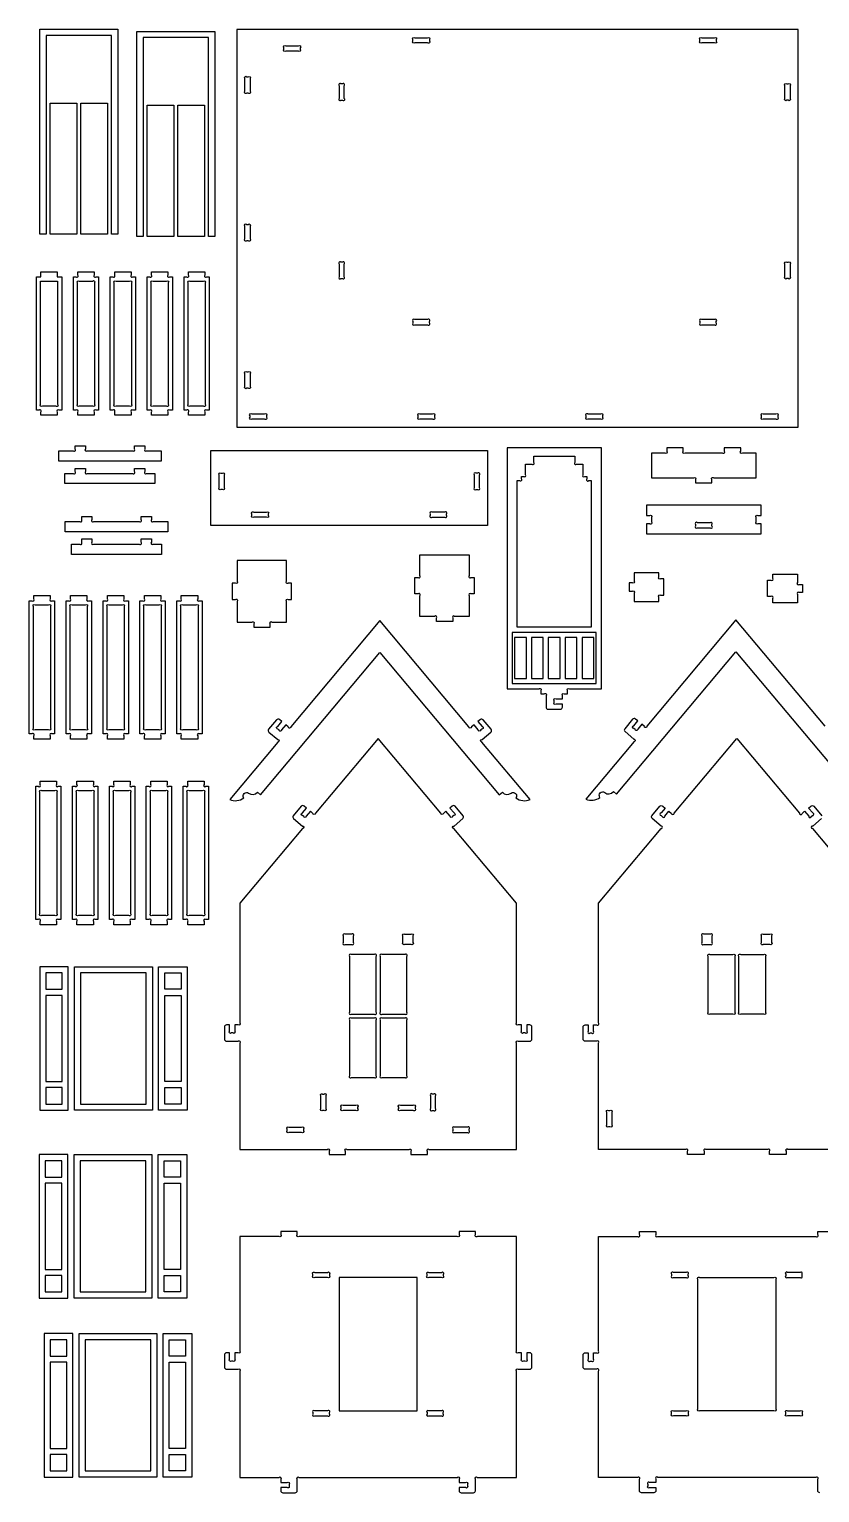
# Model space of a CAD drawing. Extents: x 1730 to 3959, y 1275 to 2996.
# Drawn here: x 1730 to 2655, y 1275 to 2986 of the extents above; entities that cross this region are included whole.
import ezdxf

# ---------------------------------------------------------------- set-up
doc = ezdxf.new("R2010")
doc.units = 0
doc.header["$MEASUREMENT"] = 0
doc.layers.add('LAYER1', color=18, linetype='CONTINUOUS')

msp = doc.modelspace()

# ---------------------------------------------------------------- linework, layer by layer
at = {"layer": 'LAYER1'}
for points in [[(1826.7, 2746.5), (1826.7, 2979), (1750, 2979), (1750, 2746.5), (1742.8, 2746.5), (1742.8, 2986.2), (1833.9, 2986.2), (1833.9, 2746.5)], [(1940.2, 2744), (1940.2, 2976.5), (1863.5, 2976.5), (1863.5, 2744), (1856.3, 2744), (1856.3, 2983.7), (1947.4, 2983.7), (1947.4, 2744)], [(2629.8, 2985.8), (1973, 2985.8), (1973, 2520.8), (2629.8, 2520.8)], [(1785.9, 2899.9), (1785.9, 2746.5), (1754.8, 2746.5), (1754.8, 2899.9)], [(1821.9, 2899.9), (1821.9, 2746.5), (1790.7, 2746.5), (1790.7, 2899.9)], [(1899.5, 2897.4), (1899.5, 2744), (1868.3, 2744), (1868.3, 2897.4)], [(1935.4, 2897.4), (1935.4, 2744), (1904.2, 2744), (1904.2, 2897.4)], [(2266.5, 2406.1), (1942.9, 2406.1), (1942.9, 2493.6), (2266.5, 2493.6)], [(2393.5, 2281), (2295.3, 2281), (2295.3, 2221.1), (2393.5, 2221.1)], [(2311.8, 2275), (2298.1, 2275), (2298.1, 2227.1), (2311.8, 2227.1)], [(2317.8, 2275), (2317.8, 2227.1), (2331.5, 2227.1), (2331.5, 2275)], [(2351.3, 2227.1), (2351.3, 2275), (2337.5, 2275), (2337.5, 2227.1)], [(2357.2, 2275), (2357.2, 2227.1), (2371, 2227.1), (2371, 2275)], [(2377, 2275), (2377, 2227.1), (2390.7, 2227.1), (2390.7, 2275)], [(1776.1, 1890.1), (1742.6, 1890.1), (1742.6, 1722.3), (1776.1, 1722.3)], [(1768.9, 1863.7), (1768.9, 1882.9), (1749.8, 1882.9), (1749.8, 1863.7)], [(1874.4, 1722.3), (1783.3, 1722.3), (1783.3, 1890.1), (1874.4, 1890.1)], [(1867.2, 1882.9), (1790.5, 1882.9), (1790.5, 1729.5), (1867.2, 1729.5)], [(1881.6, 1890.1), (1915.2, 1890.1), (1915.2, 1722.3), (1881.6, 1722.3)], [(1888.8, 1863.7), (1888.8, 1882.9), (1908, 1882.9), (1908, 1863.7)], [(1749.8, 1755.9), (1768.9, 1755.9), (1768.9, 1856.5), (1749.8, 1856.5)], [(1908, 1755.9), (1888.8, 1755.9), (1888.8, 1856.5), (1908, 1856.5)], [(1749.8, 1748.7), (1749.8, 1729.5), (1768.9, 1729.5), (1768.9, 1748.7)], [(1908, 1748.7), (1908, 1729.5), (1888.8, 1729.5), (1888.8, 1748.7)], [(1775.6, 1670.4), (1742, 1670.4), (1742, 1502.6), (1775.6, 1502.6)], [(1768.4, 1644), (1768.4, 1663.2), (1749.2, 1663.2), (1749.2, 1644)], [(1873.9, 1502.6), (1782.8, 1502.6), (1782.8, 1670.4), (1873.9, 1670.4)], [(1866.7, 1663.2), (1790, 1663.2), (1790, 1509.8), (1866.7, 1509.8)], [(1881.1, 1670.4), (1914.6, 1670.4), (1914.6, 1502.6), (1881.1, 1502.6)], [(1888.3, 1644), (1888.3, 1663.2), (1907.4, 1663.2), (1907.4, 1644)], [(1749.2, 1536.2), (1768.4, 1536.2), (1768.4, 1636.8), (1749.2, 1636.8)], [(1907.4, 1536.2), (1888.3, 1536.2), (1888.3, 1636.8), (1907.4, 1636.8)], [(1749.2, 1529), (1749.2, 1509.8), (1768.4, 1509.8), (1768.4, 1529)], [(1907.4, 1529), (1907.4, 1509.8), (1888.3, 1509.8), (1888.3, 1529)], [(2184, 1526.7), (2092.9, 1526.7), (2092.9, 1370.9), (2184, 1370.9)], [(1781.4, 1461.1), (1747.8, 1461.1), (1747.8, 1293.3), (1781.4, 1293.3)], [(1879.7, 1293.3), (1788.6, 1293.3), (1788.6, 1461.1), (1879.7, 1461.1)], [(1886.9, 1461.1), (1920.4, 1461.1), (1920.4, 1293.3), (1886.9, 1293.3)], [(1774.2, 1434.7), (1774.2, 1453.9), (1755, 1453.9), (1755, 1434.7)], [(1872.5, 1453.9), (1795.8, 1453.9), (1795.8, 1300.5), (1872.5, 1300.5)], [(1894, 1434.7), (1894, 1453.9), (1913.2, 1453.9), (1913.2, 1434.7)], [(1755, 1326.8), (1774.2, 1326.8), (1774.2, 1427.5), (1755, 1427.5)], [(1913.2, 1326.8), (1894, 1326.8), (1894, 1427.5), (1913.2, 1427.5)], [(1755, 1319.7), (1755, 1300.5), (1774.2, 1300.5), (1774.2, 1319.7)], [(1913.2, 1319.7), (1913.2, 1300.5), (1894, 1300.5), (1894, 1319.7)]]:
    msp.add_lwpolyline(points, close=True, dxfattribs=at)
for points in [[(2030.3, 2966.7), (2045.2, 2966.7, -1), (2047.4, 2964.5), (2047.4, 2962.8, -1), (2045.2, 2960.7), (2030.3, 2960.7, -1), (2028.2, 2962.8), (2028.2, 2964.5, -1)], [(2181.3, 2976.2), (2196.2, 2976.2, -1), (2198.4, 2974.1), (2198.4, 2972.4, -1), (2196.2, 2970.3), (2181.3, 2970.3, -1), (2179.2, 2972.4), (2179.2, 2974.1, -1)], [(2516.9, 2976.2), (2531.8, 2976.2, -1), (2534, 2974.1), (2534, 2972.4, -1), (2531.8, 2970.3), (2516.9, 2970.3, -1), (2514.8, 2972.4), (2514.8, 2974.1, -1)], [(1988.6, 2928.6), (1988.6, 2913.7, -1), (1986.5, 2911.5), (1984.8, 2911.5, -1), (1982.6, 2913.7), (1982.6, 2928.6, -1), (1984.8, 2930.7), (1986.5, 2930.7, -1)], [(2096.8, 2922.3), (2095, 2922.3, 1), (2092.9, 2920.2), (2092.9, 2905.3, 1), (2095, 2903.1), (2096.8, 2903.1, 1), (2098.9, 2905.3), (2098.9, 2920.2, 1)], [(2616.4, 2922.3), (2618.1, 2922.3, -1), (2620.2, 2920.2), (2620.2, 2905.3, -1), (2618.1, 2903.1), (2616.4, 2903.1, -1), (2614.3, 2905.3), (2614.3, 2920.2, -1)], [(1988.6, 2756), (1988.6, 2741.1, -1), (1986.5, 2738.9), (1984.8, 2738.9, -1), (1982.6, 2741.1), (1982.6, 2756, -1), (1984.8, 2758.1), (1986.5, 2758.1, -1)], [(2092.9, 2711.7), (2092.9, 2696.7, 1), (2095, 2694.6), (2096.8, 2694.6, 1), (2098.9, 2696.7), (2098.9, 2711.7, 1), (2096.8, 2713.8), (2095, 2713.8, 1)], [(2616.4, 2713.8), (2618.1, 2713.8, -1), (2620.2, 2711.7), (2620.2, 2696.7, -1), (2618.1, 2694.6), (2616.4, 2694.6, -1), (2614.3, 2696.7), (2614.3, 2711.7, -1)], [(1744, 2696.6), (1744, 2702.5), (1763.2, 2702.5), (1763.2, 2696.6), (1768.4, 2696.6), (1768.4, 2540.7), (1765.3, 2540.7, 1), (1763.2, 2538.6), (1763.2, 2534.8), (1744, 2534.8), (1744, 2538.6, 1), (1741.9, 2540.7), (1738.8, 2540.7), (1738.8, 2696.6)], [(1763.6, 2691.8), (1763.6, 2547.7, -1), (1761.5, 2545.5), (1745.7, 2545.5, -1), (1743.6, 2547.7), (1743.6, 2691.8)], [(1782, 2696.6), (1785, 2696.6, 1), (1787.2, 2698.7), (1787.2, 2702.5), (1806.3, 2702.5), (1806.3, 2698.7, 1), (1808.5, 2696.6), (1811.5, 2696.6), (1811.5, 2540.7), (1808.5, 2540.7, 1), (1806.3, 2538.6), (1806.3, 2534.8), (1787.2, 2534.8), (1787.2, 2538.6, 1), (1785, 2540.7), (1782, 2540.7)], [(1788.9, 2691.8), (1804.6, 2691.8, -1), (1806.8, 2689.6), (1806.8, 2547.7, -1), (1804.6, 2545.5), (1788.9, 2545.5, -1), (1786.8, 2547.7), (1786.8, 2689.6, -1)], [(1825.1, 2696.6), (1828.2, 2696.6, 1), (1830.3, 2698.7), (1830.3, 2702.5), (1849.5, 2702.5), (1849.5, 2698.7, 1), (1851.6, 2696.6), (1854.7, 2696.6), (1854.7, 2540.7), (1851.6, 2540.7, 1), (1849.5, 2538.6), (1849.5, 2534.8), (1830.3, 2534.8), (1830.3, 2538.6, 1), (1828.2, 2540.7), (1825.1, 2540.7)], [(1849.9, 2689.6), (1849.9, 2547.7, -1), (1847.8, 2545.5), (1832, 2545.5, -1), (1829.9, 2547.7), (1829.9, 2689.6, -1), (1832, 2691.8), (1847.8, 2691.8, -1)], [(1868.3, 2696.6), (1871.3, 2696.6, 1), (1873.5, 2698.7), (1873.5, 2702.5), (1892.6, 2702.5), (1892.6, 2698.7, 1), (1894.8, 2696.6), (1897.8, 2696.6), (1897.8, 2540.7), (1894.8, 2540.7, 1), (1892.6, 2538.6), (1892.6, 2534.8), (1873.5, 2534.8), (1873.5, 2538.6, 1), (1871.3, 2540.7), (1868.3, 2540.7)], [(1873.1, 2547.7), (1873.1, 2689.6, -1), (1875.2, 2691.8), (1890.9, 2691.8, -1), (1893, 2689.6), (1893, 2547.7, -1), (1890.9, 2545.5), (1875.2, 2545.5, -1)], [(1911.4, 2696.6), (1914.5, 2696.6, 1), (1916.6, 2698.7), (1916.6, 2702.5), (1935.8, 2702.5), (1935.8, 2698.7, 1), (1937.9, 2696.6), (1941, 2696.6), (1941, 2540.7), (1937.9, 2540.7, 1), (1935.8, 2538.6), (1935.8, 2534.8), (1916.6, 2534.8), (1916.6, 2538.6, 1), (1914.5, 2540.7), (1911.4, 2540.7)], [(1936.2, 2689.6), (1936.2, 2547.7, -1), (1934.1, 2545.5), (1918.3, 2545.5, -1), (1916.2, 2547.7), (1916.2, 2689.6, -1), (1918.3, 2691.8), (1934.1, 2691.8, -1)], [(2179.2, 2644.5), (2179.2, 2642.8, 1), (2181.3, 2640.7), (2196.2, 2640.7, 1), (2198.4, 2642.8), (2198.4, 2644.5, 1), (2196.2, 2646.7), (2181.3, 2646.7, 1)], [(2514.8, 2644.5), (2514.8, 2642.8, 1), (2516.9, 2640.7), (2531.8, 2640.7, 1), (2534, 2642.8), (2534, 2644.5, 1), (2531.8, 2646.7), (2516.9, 2646.7, 1)], [(1988.6, 2583.4), (1988.6, 2568.5, -1), (1986.5, 2566.4), (1984.8, 2566.4, -1), (1982.6, 2568.5), (1982.6, 2583.4, -1), (1984.8, 2585.5), (1986.5, 2585.5, -1)], [(1990.8, 2536.4), (2005.7, 2536.4, -1), (2007.8, 2534.3), (2007.8, 2532.5, -1), (2005.7, 2530.4), (1990.8, 2530.4, -1), (1988.6, 2532.5), (1988.6, 2534.3, -1)], [(2187.3, 2536.4), (2202.2, 2536.4, -1), (2204.4, 2534.3), (2204.4, 2532.5, -1), (2202.2, 2530.4), (2187.3, 2530.4, -1), (2185.2, 2532.5), (2185.2, 2534.3, -1)], [(2383.9, 2536.4), (2398.8, 2536.4, -1), (2400.9, 2534.3), (2400.9, 2532.5, -1), (2398.8, 2530.4), (2383.9, 2530.4, -1), (2381.7, 2532.5), (2381.7, 2534.3, -1)], [(2588.8, 2536.4), (2603.7, 2536.4, -1), (2605.9, 2534.3), (2605.9, 2532.5, -1), (2603.7, 2530.4), (2588.8, 2530.4, -1), (2586.7, 2532.5), (2586.7, 2534.3, -1)], [(1796, 2499.2), (1796, 2495.3, 1), (1798.1, 2493.2), (1851.4, 2493.2, 1), (1853.5, 2495.3), (1853.5, 2499.2), (1865.5, 2499.2), (1865.5, 2495.3, 1), (1867.6, 2493.2), (1884.6, 2493.2), (1884.6, 2481.2), (1764.8, 2481.2), (1764.8, 2493.2), (1781.8, 2493.2, 1), (1784, 2495.3), (1784, 2499.2)], [(2354, 2203.1), (2354, 2207, -1), (2356.1, 2209.1), (2360, 2209.1), (2360, 2213, -1), (2362.1, 2215.1), (2399.5, 2215.1), (2399.5, 2496.7), (2289.3, 2496.7), (2289.3, 2215.1), (2326.7, 2215.1, -1), (2328.8, 2213), (2328.8, 2209.1), (2332.7, 2209.1, -1), (2334.8, 2207), (2334.8, 2193.5, 0.414214), (2337.2, 2191.1), (2351.6, 2191.1, 0.414214), (2354, 2193.5), (2354, 2197.1), (2346.5, 2197.1, -1), (2344.4, 2199.2), (2344.4, 2201, -1), (2346.5, 2203.1)], [(2301.2, 2287), (2301.2, 2458.4), (2303.9, 2458.4, 1), (2306, 2460.5), (2306, 2463.2), (2308.7, 2463.2, 1), (2310.8, 2465.3), (2310.8, 2477.5), (2318.3, 2477.5, 1), (2320.4, 2479.7), (2320.4, 2487.1), (2368.4, 2487.1), (2368.4, 2479.7, 1), (2370.5, 2477.5), (2377.9, 2477.5), (2377.9, 2465.3, 1), (2380.1, 2463.2), (2382.7, 2463.2), (2382.7, 2460.5, 1), (2384.9, 2458.4), (2387.5, 2458.4), (2387.5, 2287)], [(2543.3, 2496.6), (2543.3, 2492.7, -1), (2541.2, 2490.6), (2497.5, 2490.6, -1), (2495.4, 2492.7), (2495.4, 2496.6), (2476.2, 2496.6), (2476.2, 2492.7, -1), (2474.1, 2490.6), (2458.2, 2490.6), (2458.2, 2461.8), (2507.6, 2461.8, -1), (2509.7, 2459.7), (2509.7, 2455.8), (2528.9, 2455.8), (2528.9, 2459.7, -1), (2531, 2461.8), (2580.5, 2461.8), (2580.5, 2490.6), (2564.6, 2490.6, -1), (2562.5, 2492.7), (2562.5, 2496.6)], [(1796, 2472.8), (1796, 2469, 1), (1798.1, 2466.9), (1851.4, 2466.9, 1), (1853.5, 2469), (1853.5, 2472.8), (1865.5, 2472.8), (1865.5, 2469, 1), (1867.6, 2466.9), (1877.4, 2466.9), (1877.4, 2454.9), (1772, 2454.9), (1772, 2466.9), (1781.8, 2466.9, 1), (1784, 2469), (1784, 2472.8)], [(1958.5, 2465.1), (1958.5, 2450.1, -1), (1956.4, 2448), (1954.6, 2448, -1), (1952.5, 2450.1), (1952.5, 2465.1, -1), (1954.6, 2467.2), (1956.4, 2467.2, -1)], [(2250.9, 2465.1), (2250.9, 2450.1, 1), (2253.1, 2448), (2254.8, 2448, 1), (2256.9, 2450.1), (2256.9, 2465.1, 1), (2254.8, 2467.2), (2253.1, 2467.2, 1)], [(1803.7, 2416.6), (1803.7, 2412.7, 1), (1805.8, 2410.6), (1859.1, 2410.6, 1), (1861.2, 2412.7), (1861.2, 2416.6), (1873.2, 2416.6), (1873.2, 2412.7, 1), (1875.3, 2410.6), (1892.4, 2410.6), (1892.4, 2398.6), (1772.5, 2398.6), (1772.5, 2410.6), (1789.6, 2410.6, 1), (1791.7, 2412.7), (1791.7, 2416.6)], [(1993, 2421.6), (2007.9, 2421.6, -1), (2010, 2419.5), (2010, 2417.8, -1), (2007.9, 2415.7), (1993, 2415.7, -1), (1990.9, 2417.8), (1990.9, 2419.5, -1)], [(2216.5, 2421.6), (2201.5, 2421.6, 1), (2199.4, 2419.5), (2199.4, 2417.8, 1), (2201.5, 2415.7), (2216.5, 2415.7, 1), (2218.6, 2417.8), (2218.6, 2419.5, 1)], [(2452.2, 2417.6), (2456.1, 2417.6, -1), (2458.2, 2415.5), (2458.2, 2410.2, -1), (2456.1, 2408), (2452.2, 2408), (2452.2, 2396.1), (2586.4, 2396.1), (2586.4, 2408), (2582.6, 2408, -1), (2580.5, 2410.2), (2580.5, 2415.5, -1), (2582.6, 2417.6), (2586.4, 2417.6), (2586.4, 2429.6), (2452.2, 2429.6)], [(2509.7, 2407.1), (2509.7, 2405.4, 1), (2511.9, 2403.2), (2526.8, 2403.2, 1), (2528.9, 2405.4), (2528.9, 2407.1, 1), (2526.8, 2409.2), (2511.9, 2409.2, 1)], [(1803.7, 2390.2), (1803.7, 2386.3, 1), (1805.8, 2384.2), (1859.1, 2384.2, 1), (1861.2, 2386.3), (1861.2, 2390.2), (1873.2, 2390.2), (1873.2, 2386.3, 1), (1875.3, 2384.2), (1885.2, 2384.2), (1885.2, 2372.2), (1779.7, 2372.2), (1779.7, 2384.2), (1789.6, 2384.2, 1), (1791.7, 2386.3), (1791.7, 2390.2)], [(1973.7, 2293.1), (1990.8, 2293.1, -1), (1992.9, 2291), (1992.9, 2287.1), (2012.1, 2287.1), (2012.1, 2291, -1), (2014.2, 2293.1), (2031.3, 2293.1), (2031.3, 2317.3, -1), (2033.4, 2319.4), (2037.3, 2319.4), (2037.3, 2338.6), (2033.4, 2338.6, -1), (2031.3, 2340.7), (2031.3, 2365), (1973.7, 2365), (1973.7, 2340.7, -1), (1971.6, 2338.6), (1967.8, 2338.6), (1967.8, 2319.4), (1971.6, 2319.4, -1), (1973.7, 2317.3)], [(2244.9, 2299.7), (2227.9, 2299.7, 1), (2225.7, 2297.5), (2225.7, 2293.7), (2206.6, 2293.7), (2206.6, 2297.5, 1), (2204.4, 2299.7), (2187.4, 2299.7), (2187.4, 2323.9, 1), (2185.3, 2326), (2181.4, 2326), (2181.4, 2345.2), (2185.3, 2345.2, 1), (2187.4, 2347.3), (2187.4, 2371.6), (2244.9, 2371.6), (2244.9, 2347.3, 1), (2247, 2345.2), (2250.9, 2345.2), (2250.9, 2326), (2247, 2326, 1), (2244.9, 2323.9)], [(2437.9, 2350.7), (2437.9, 2340.9, -1), (2435.8, 2338.8), (2432, 2338.8), (2432, 2329.2), (2435.8, 2329.2, -1), (2437.9, 2327), (2437.9, 2317.2), (2466.7, 2317.2), (2466.7, 2322.3, -1), (2468.8, 2324.4), (2472.7, 2324.4), (2472.7, 2343.6), (2468.8, 2343.6, -1), (2466.7, 2345.7), (2466.7, 2350.7)], [(2628.8, 2349.1), (2628.8, 2339.3, 1), (2630.9, 2337.1), (2634.8, 2337.1), (2634.8, 2327.5), (2630.9, 2327.5, 1), (2628.8, 2325.4), (2628.8, 2315.6), (2600, 2315.6), (2600, 2320.6, 1), (2597.9, 2322.8), (2594, 2322.8), (2594, 2341.9), (2597.9, 2341.9, 1), (2600, 2344.1), (2600, 2349.1)], [(1730.4, 2318), (1733.5, 2318, 1), (1735.6, 2320.1), (1735.6, 2324), (1754.8, 2324), (1754.8, 2320.1, 1), (1756.9, 2318), (1760, 2318), (1760, 2162.2), (1756.9, 2162.2, 1), (1754.8, 2160.1), (1754.8, 2156.2), (1735.6, 2156.2), (1735.6, 2160.1, 1), (1733.5, 2162.2), (1730.4, 2162.2)], [(1755.2, 2311.1), (1755.2, 2169.1, -1), (1753.1, 2167), (1737.3, 2167, -1), (1735.2, 2169.1), (1735.2, 2311.1, -1), (1737.3, 2313.2), (1753.1, 2313.2, -1)], [(1773.6, 2318), (1776.6, 2318, 1), (1778.8, 2320.1), (1778.8, 2324), (1797.9, 2324), (1797.9, 2320.1, 1), (1800.1, 2318), (1803.1, 2318), (1803.1, 2162.2), (1800.1, 2162.2, 1), (1797.9, 2160.1), (1797.9, 2156.2), (1778.8, 2156.2), (1778.8, 2160.1, 1), (1776.6, 2162.2), (1773.6, 2162.2)], [(1780.5, 2313.2), (1796.2, 2313.2, -1), (1798.3, 2311.1), (1798.3, 2169.1, -1), (1796.2, 2167), (1780.5, 2167, -1), (1778.3, 2169.1), (1778.3, 2311.1, -1)], [(1816.7, 2318), (1819.8, 2318, 1), (1821.9, 2320.1), (1821.9, 2324), (1841.1, 2324), (1841.1, 2320.1, 1), (1843.2, 2318), (1846.3, 2318), (1846.3, 2162.2), (1843.2, 2162.2, 1), (1841.1, 2160.1), (1841.1, 2156.2), (1821.9, 2156.2), (1821.9, 2160.1, 1), (1819.8, 2162.2), (1816.7, 2162.2)], [(1823.6, 2313.2), (1839.4, 2313.2, -1), (1841.5, 2311.1), (1841.5, 2169.1, -1), (1839.4, 2167), (1823.6, 2167, -1), (1821.5, 2169.1), (1821.5, 2311.1, -1)], [(1859.8, 2318), (1862.9, 2318, 1), (1865, 2320.1), (1865, 2324), (1884.2, 2324), (1884.2, 2320.1, 1), (1886.3, 2318), (1889.4, 2318), (1889.4, 2162.2), (1886.3, 2162.2, 1), (1884.2, 2160.1), (1884.2, 2156.2), (1865, 2156.2), (1865, 2160.1, 1), (1862.9, 2162.2), (1859.8, 2162.2)], [(1866.8, 2313.2), (1882.5, 2313.2, -1), (1884.6, 2311.1), (1884.6, 2169.1, -1), (1882.5, 2167), (1866.8, 2167, -1), (1864.6, 2169.1), (1864.6, 2311.1, -1)], [(1903, 2318), (1906.1, 2318, 1), (1908.2, 2320.1), (1908.2, 2324), (1927.4, 2324), (1927.4, 2320.1, 1), (1929.5, 2318), (1932.6, 2318), (1932.6, 2162.2), (1929.5, 2162.2, 1), (1927.4, 2160.1), (1927.4, 2156.2), (1908.2, 2156.2), (1908.2, 2160.1, 1), (1906.1, 2162.2), (1903, 2162.2)], [(1909.9, 2313.2), (1925.7, 2313.2, -1), (1927.8, 2311.1), (1927.8, 2169.1, -1), (1925.7, 2167), (1909.9, 2167, -1), (1907.8, 2169.1), (1907.8, 2311.1, -1)], [(2140.5, 2257.5), (2280.1, 2091.1), (2283.8, 2094.2, 0.40836), (2294, 2093, -0.891219), (2299.6, 2087.4, 0.261881), (2316.1, 2085.5), (2259.7, 2152.7, -1), (2260, 2155.7), (2270.3, 2164.3, 0.414214), (2270.6, 2167.7), (2261.4, 2178.7, 0.414214), (2258, 2179), (2255.2, 2176.7), (2260, 2171, -1), (2259.8, 2168), (2258.4, 2166.9, -1), (2255.4, 2167.1), (2250.6, 2172.9), (2247.7, 2170.4, -1), (2244.7, 2170.6), (2140.5, 2294.8), (2036.3, 2170.6, -1), (2033.3, 2170.4), (2030.4, 2172.9), (2025.6, 2167.1, -1), (2022.6, 2166.9), (2021.2, 2168, -1), (2021, 2171), (2025.8, 2176.7), (2023, 2179, 0.414214), (2019.6, 2178.7), (2010.4, 2167.7, 0.414214), (2010.7, 2164.3), (2021, 2155.7, -1), (2021.3, 2152.7), (1964.8, 2085.5, 0.261881), (1981.4, 2087.4, -0.891219), (1987, 2093, 0.40836), (1997.2, 2094.2), (2000.9, 2091.1)], [(2138.5, 2157), (2065.1, 2069.6, -1), (2062.1, 2069.3), (2059.2, 2071.8), (2054.4, 2066.1, -1), (2051.4, 2065.8), (2050, 2066.9, -1), (2049.8, 2069.9), (2054.6, 2075.6), (2051.8, 2077.9, 0.414214), (2048.4, 2077.6), (2039.2, 2066.6, 0.414214), (2039.5, 2063.3), (2049.8, 2054.6, -1), (2050.1, 2051.6), (1976.7, 1964.2), (1976.7, 1824.3, -1), (1974.6, 1822.1), (1970.7, 1822.1), (1970.7, 1814.7, -1), (1968.6, 1812.6), (1966.8, 1812.6, -1), (1964.7, 1814.7), (1964.7, 1822.1), (1961.1, 1822.1, 0.414214), (1958.7, 1819.7), (1958.7, 1805.4, 0.414214), (1961.1, 1803), (1974.6, 1803, -1), (1976.7, 1800.8), (1976.7, 1676.5), (2078.8, 1676.5, -1), (2081, 1674.4), (2081, 1670.5), (2100.1, 1670.5), (2100.1, 1674.4, -1), (2102.3, 1676.5), (2174.7, 1676.5, -1), (2176.8, 1674.4), (2176.8, 1670.5), (2196, 1670.5), (2196, 1674.4, -1), (2198.1, 1676.5), (2300.3, 1676.5), (2300.3, 1800.8, -1), (2302.4, 1803), (2315.9, 1803, 0.414214), (2318.3, 1805.4), (2318.3, 1819.7, 0.414214), (2315.9, 1822.1), (2312.3, 1822.1), (2312.3, 1814.7, -1), (2310.1, 1812.6), (2308.4, 1812.6, -1), (2306.3, 1814.7), (2306.3, 1822.1), (2302.4, 1822.1, -1), (2300.3, 1824.3), (2300.3, 1964.2), (2226.9, 2051.6, -1), (2227.2, 2054.6), (2237.5, 2063.3, 0.414214), (2237.8, 2066.6), (2228.5, 2077.6, 0.414214), (2225.2, 2077.9), (2222.4, 2075.6), (2227.2, 2069.9, -1), (2226.9, 2066.9), (2225.6, 2065.8, -1), (2222.6, 2066.1), (2217.8, 2071.8), (2214.8, 2069.3, -1), (2211.9, 2069.6)], [(1737.9, 2101), (1740.9, 2101, 1), (1743.1, 2103.1), (1743.1, 2107), (1762.2, 2107), (1762.2, 2103.1, 1), (1764.4, 2101), (1767.5, 2101), (1767.5, 1945.2), (1764.4, 1945.2, 1), (1762.2, 1943.1), (1762.2, 1939.2), (1743.1, 1939.2), (1743.1, 1943.1, 1), (1740.9, 1945.2), (1737.9, 1945.2)], [(1781, 2101), (1784.1, 2101, 1), (1786.2, 2103.1), (1786.2, 2107), (1805.4, 2107), (1805.4, 2103.1, 1), (1807.5, 2101), (1810.6, 2101), (1810.6, 1945.2), (1807.5, 1945.2, 1), (1805.4, 1943.1), (1805.4, 1939.2), (1786.2, 1939.2), (1786.2, 1943.1, 1), (1784.1, 1945.2), (1781, 1945.2)], [(1824.2, 2101), (1827.2, 2101, 1), (1829.4, 2103.1), (1829.4, 2107), (1848.5, 2107), (1848.5, 2103.1, 1), (1850.7, 2101), (1853.7, 2101), (1853.7, 1945.2), (1850.7, 1945.2, 1), (1848.5, 1943.1), (1848.5, 1939.2), (1829.4, 1939.2), (1829.4, 1943.1, 1), (1827.2, 1945.2), (1824.2, 1945.2)], [(1867.3, 2101), (1870.4, 2101, 1), (1872.5, 2103.1), (1872.5, 2107), (1891.7, 2107), (1891.7, 2103.1, 1), (1893.8, 2101), (1896.9, 2101), (1896.9, 1945.2), (1893.8, 1945.2, 1), (1891.7, 1943.1), (1891.7, 1939.2), (1872.5, 1939.2), (1872.5, 1943.1, 1), (1870.4, 1945.2), (1867.3, 1945.2)], [(1910.5, 2101), (1913.5, 2101, 1), (1915.7, 2103.1), (1915.7, 2107), (1934.8, 2107), (1934.8, 2103.1, 1), (1937, 2101), (1940, 2101), (1940, 1945.2), (1937, 1945.2, 1), (1934.8, 1943.1), (1934.8, 1939.2), (1915.7, 1939.2), (1915.7, 1943.1, 1), (1913.5, 1945.2), (1910.5, 1945.2)], [(1744.8, 2096.2), (1760.5, 2096.2, -1), (1762.7, 2094.1), (1762.7, 1952.1, -1), (1760.5, 1950), (1744.8, 1950, -1), (1742.7, 1952.1), (1742.7, 2094.1, -1)], [(1787.9, 2096.2), (1803.7, 2096.2, -1), (1805.8, 2094.1), (1805.8, 1952.1, -1), (1803.7, 1950), (1787.9, 1950, -1), (1785.8, 1952.1), (1785.8, 2094.1, -1)], [(1831.1, 2096.2), (1846.8, 2096.2, -1), (1849, 2094.1), (1849, 1952.1, -1), (1846.8, 1950), (1831.1, 1950, -1), (1829, 1952.1), (1829, 2094.1, -1)], [(1874.2, 2096.2), (1890, 2096.2, -1), (1892.1, 2094.1), (1892.1, 1952.1, -1), (1890, 1950), (1874.2, 1950, -1), (1872.1, 1952.1), (1872.1, 2094.1, -1)], [(1917.4, 2096.2), (1933.1, 2096.2, -1), (1935.2, 2094.1), (1935.2, 1952.1, -1), (1933.1, 1950), (1917.4, 1950, -1), (1915.2, 1952.1), (1915.2, 2094.1, -1)], [(2109.7, 1918.4), (2109.7, 1926.1, 1), (2107.6, 1928.2), (2099.9, 1928.2, 1), (2097.7, 1926.1), (2097.7, 1918.4, 1), (2099.9, 1916.2), (2107.6, 1916.2, 1)], [(2169.4, 1928.2), (2177.1, 1928.2, -1), (2179.2, 1926.1), (2179.2, 1918.4, -1), (2177.1, 1916.2), (2169.4, 1916.2, -1), (2167.3, 1918.4), (2167.3, 1926.1, -1)], [(2519.3, 1916.2), (2527.1, 1916.2, 1), (2529.2, 1918.4), (2529.2, 1926.1, 1), (2527.1, 1928.2), (2519.3, 1928.2, 1), (2517.2, 1926.1), (2517.2, 1918.4, 1)], [(2588.9, 1928.2), (2596.6, 1928.2, -1), (2598.7, 1926.1), (2598.7, 1918.4, -1), (2596.6, 1916.2), (2588.9, 1916.2, -1), (2586.7, 1918.4), (2586.7, 1926.1, -1)], [(2104.9, 1902.1), (2104.9, 1836.9, 1), (2107.1, 1834.7), (2134, 1834.7, 1), (2136.1, 1836.9), (2136.1, 1902.1, 1), (2134, 1904.2), (2107.1, 1904.2, 1)], [(2140.9, 1902.1), (2140.9, 1836.9, 1), (2143, 1834.7), (2169.9, 1834.7, 1), (2172, 1836.9), (2172, 1902.1, 1), (2169.9, 1904.2), (2143, 1904.2, 1)], [(2555.6, 1902.1), (2555.6, 1836.9, -1), (2553.4, 1834.7), (2526.5, 1834.7, -1), (2524.4, 1836.9), (2524.4, 1902.1, -1), (2526.5, 1904.2), (2553.4, 1904.2, -1)], [(2591.5, 1902.1), (2591.5, 1836.9, -1), (2589.4, 1834.7), (2562.5, 1834.7, -1), (2560.4, 1836.9), (2560.4, 1902.1, -1), (2562.5, 1904.2), (2589.4, 1904.2, -1)], [(2104.9, 1827.8), (2104.9, 1762.5, 1), (2107.1, 1760.4), (2134, 1760.4, 1), (2136.1, 1762.5), (2136.1, 1827.8, 1), (2134, 1829.9), (2107.1, 1829.9, 1)], [(2140.9, 1827.8), (2140.9, 1762.5, 1), (2143, 1760.4), (2169.9, 1760.4, 1), (2172, 1762.5), (2172, 1827.8, 1), (2169.9, 1829.9), (2143, 1829.9, 1)], [(2077.4, 1739.1), (2077.4, 1724.2, -1), (2075.2, 1722.1), (2073.5, 1722.1, -1), (2071.4, 1724.2), (2071.4, 1739.1, -1), (2073.5, 1741.2), (2075.2, 1741.2, -1)], [(2097.5, 1728.1), (2112.4, 1728.1, -1), (2114.5, 1725.9), (2114.5, 1724.2, -1), (2112.4, 1722.1), (2097.5, 1722.1, -1), (2095.3, 1724.2), (2095.3, 1725.9, -1)], [(2164.6, 1728.1), (2179.5, 1728.1, -1), (2181.6, 1725.9), (2181.6, 1724.2, -1), (2179.5, 1722.1), (2164.6, 1722.1, -1), (2162.5, 1724.2), (2162.5, 1725.9, -1)], [(2199.6, 1739.1), (2199.6, 1724.2, 1), (2201.7, 1722.1), (2203.5, 1722.1, 1), (2205.6, 1724.2), (2205.6, 1739.1, 1), (2203.5, 1741.2), (2201.7, 1741.2, 1)], [(2411.7, 1719.9), (2411.7, 1705, -1), (2409.6, 1702.9), (2407.9, 1702.9, -1), (2405.8, 1705), (2405.8, 1719.9, -1), (2407.9, 1722.1), (2409.6, 1722.1, -1)], [(2049, 1696.4), (2034.1, 1696.4, -1), (2032, 1698.5), (2032, 1700.3, -1), (2034.1, 1702.4), (2049, 1702.4, -1), (2051.2, 1700.3), (2051.2, 1698.5, -1)], [(2227.9, 1696.4), (2242.9, 1696.4, 1), (2245, 1698.5), (2245, 1700.3, 1), (2242.9, 1702.4), (2227.9, 1702.4, 1), (2225.8, 1700.3), (2225.8, 1698.5, 1)], [(2233.2, 1580.6), (2233.2, 1576.8, -1), (2231, 1574.7), (2045.9, 1574.7, -1), (2043.8, 1576.8), (2043.8, 1580.6), (2024.6, 1580.6), (2024.6, 1576.8, -1), (2022.5, 1574.7), (1976.7, 1574.7), (1976.7, 1440.7, -1), (1974.6, 1438.6), (1970.7, 1438.6), (1970.7, 1431.2, -1), (1968.6, 1429), (1966.8, 1429, -1), (1964.7, 1431.2), (1964.7, 1438.6), (1961.1, 1438.6, 0.414214), (1958.7, 1436.2), (1958.7, 1421.8, 0.414214), (1961.1, 1419.4), (1974.6, 1419.4, -1), (1976.7, 1417.3), (1976.7, 1293), (2022.5, 1293, -1), (2024.6, 1290.9), (2024.6, 1287), (2032.1, 1287, -1), (2034.2, 1284.9), (2034.2, 1283.1, -1), (2032.1, 1281), (2024.6, 1281), (2024.6, 1277.4, 0.414214), (2027, 1275), (2041.4, 1275, 0.414214), (2043.8, 1277.4), (2043.8, 1290.9, -1), (2045.9, 1293), (2231, 1293, -1), (2233.2, 1290.9), (2233.2, 1287), (2240.6, 1287, -1), (2242.8, 1284.9), (2242.8, 1283.1, -1), (2240.6, 1281), (2233.2, 1281), (2233.2, 1277.4, 0.414214), (2235.6, 1275), (2249.9, 1275, 0.414214), (2252.3, 1277.4), (2252.3, 1290.9, -1), (2254.5, 1293), (2300.3, 1293), (2300.3, 1417.3, -1), (2302.4, 1419.4), (2315.9, 1419.4, 0.414214), (2318.3, 1421.8), (2318.3, 1436.2, 0.414214), (2315.9, 1438.6), (2312.3, 1438.6), (2312.3, 1431.2, -1), (2310.1, 1429), (2308.4, 1429, -1), (2306.3, 1431.2), (2306.3, 1438.6), (2302.4, 1438.6, -1), (2300.3, 1440.7), (2300.3, 1574.7), (2254.5, 1574.7, -1), (2252.3, 1576.8), (2252.3, 1580.6)], [(2064.3, 1532.7), (2079.3, 1532.7, -1), (2081.4, 1530.6), (2081.4, 1528.8, -1), (2079.3, 1526.7), (2064.3, 1526.7, -1), (2062.2, 1528.8), (2062.2, 1530.6, -1)], [(2212.6, 1526.7), (2197.7, 1526.7, -1), (2195.6, 1528.8), (2195.6, 1530.6, -1), (2197.7, 1532.7), (2212.6, 1532.7, -1), (2214.7, 1530.6), (2214.7, 1528.8, -1)], [(2483.8, 1526.7), (2498.8, 1526.7, 1), (2500.9, 1528.8), (2500.9, 1530.6, 1), (2498.8, 1532.7), (2483.8, 1532.7, 1), (2481.7, 1530.6), (2481.7, 1528.8, 1)], [(2514.5, 1526.7), (2601.4, 1526.7, -1), (2603.5, 1524.6), (2603.5, 1373, -1), (2601.4, 1370.9), (2514.5, 1370.9, -1), (2512.4, 1373), (2512.4, 1524.6, -1)], [(2617.2, 1526.7), (2632.1, 1526.7, 1), (2634.2, 1528.8), (2634.2, 1530.6, 1), (2632.1, 1532.7), (2617.2, 1532.7, 1), (2615.1, 1530.6), (2615.1, 1528.8, 1)], [(2064.3, 1364.9), (2079.3, 1364.9, 1), (2081.4, 1367), (2081.4, 1368.8, 1), (2079.3, 1370.9), (2064.3, 1370.9, 1), (2062.2, 1368.8), (2062.2, 1367, 1)], [(2197.7, 1364.9), (2212.6, 1364.9, 1), (2214.7, 1367), (2214.7, 1368.8, 1), (2212.6, 1370.9), (2197.7, 1370.9, 1), (2195.6, 1368.8), (2195.6, 1367, 1)], [(2483.8, 1370.9), (2498.8, 1370.9, -1), (2500.9, 1368.8), (2500.9, 1367, -1), (2498.8, 1364.9), (2483.8, 1364.9, -1), (2481.7, 1367), (2481.7, 1368.8, -1)], [(2617.2, 1370.9), (2632.1, 1370.9, -1), (2634.2, 1368.8), (2634.2, 1367, -1), (2632.1, 1364.9), (2617.2, 1364.9, -1), (2615.1, 1367), (2615.1, 1368.8, -1)]]:
    msp.add_lwpolyline(points, format="xyb", close=True, dxfattribs=at)
for points in [[(2661.2, 2171.3), (2557, 2295.5), (2452.8, 2171.3, -1), (2449.8, 2171), (2446.9, 2173.5), (2442.1, 2167.8, -1), (2439.1, 2167.5), (2437.7, 2168.7, -1), (2437.5, 2171.7), (2442.3, 2177.4), (2439.5, 2179.7, 0.414214), (2436.1, 2179.4), (2426.9, 2168.4, 0.414214), (2427.2, 2165), (2437.5, 2156.3, -1), (2437.8, 2153.4), (2381.4, 2086.1, 0.261881), (2397.9, 2088.1, -0.891219), (2403.5, 2093.7, 0.40836), (2413.7, 2094.8), (2417.4, 2091.8), (2557, 2258.2), (2696.6, 2091.8)], [(2719.8, 1676.5), (2617.6, 1676.5, 1), (2615.5, 1674.4), (2615.5, 1670.5), (2596.3, 1670.5), (2596.3, 1674.4, 1), (2594.2, 1676.5), (2521.7, 1676.5, 1), (2519.6, 1674.4), (2519.6, 1670.5), (2500.4, 1670.5), (2500.4, 1674.4, 1), (2498.3, 1676.5), (2396.2, 1676.5), (2396.2, 1800.8, 1), (2394, 1803), (2380.6, 1803, -0.414214), (2378.2, 1805.4), (2378.2, 1819.7, -0.414214), (2380.6, 1822.1), (2384.2, 1822.1), (2384.2, 1814.7, 1), (2386.3, 1812.6), (2388.1, 1812.6, 1), (2390.2, 1814.7), (2390.2, 1822.1), (2394, 1822.1, 1), (2396.2, 1824.3), (2396.2, 1964.2), (2469.5, 2051.6, 1), (2469.3, 2054.6), (2459, 2063.3, -0.414214), (2458.7, 2066.6), (2467.9, 2077.6, -0.414214), (2471.3, 2077.9), (2474, 2075.6), (2469.3, 2069.9, 1), (2469.5, 2066.9), (2470.8, 2065.8, 1), (2473.8, 2066.1), (2478.6, 2071.8), (2481.6, 2069.3, 1), (2484.6, 2069.6), (2558, 2157), (2631.3, 2069.6, 1), (2634.3, 2069.3), (2637.3, 2071.8), (2642.1, 2066.1, 1), (2645.1, 2065.8), (2646.4, 2066.9, 1), (2646.7, 2069.9), (2641.9, 2075.6), (2644.6, 2077.9, -0.414214), (2648, 2077.6), (2657.3, 2066.6, -0.414214)], [(2657, 2063.3), (2646.7, 2054.6, 1), (2646.4, 2051.6), (2719.8, 1964.2)], [(2655, 1275, -0.414214), (2652.6, 1277.4), (2652.6, 1290.9, 1), (2650.5, 1293), (2465.4, 1293, 1), (2463.3, 1290.9), (2463.3, 1287), (2455.8, 1287, 1), (2453.7, 1284.9), (2453.7, 1283.1, 1), (2455.8, 1281), (2463.3, 1281), (2463.3, 1277.4, -0.414214), (2460.9, 1275), (2446.5, 1275, -0.414214), (2444.1, 1277.4), (2444.1, 1290.9, 1), (2442, 1293), (2396.2, 1293), (2396.2, 1417.3, 1), (2394, 1419.4), (2380.6, 1419.4, -0.414214), (2378.2, 1421.8), (2378.2, 1436.2, -0.414214), (2380.6, 1438.6), (2384.2, 1438.6), (2384.2, 1431.2, 1), (2386.3, 1429), (2388.1, 1429, 1), (2390.2, 1431.2), (2390.2, 1438.6), (2394, 1438.6, 1), (2396.2, 1440.7), (2396.2, 1574.7), (2442, 1574.7, 1), (2444.1, 1576.8), (2444.1, 1580.6), (2463.3, 1580.6), (2463.3, 1576.8, 1), (2465.4, 1574.7), (2650.5, 1574.7, 1), (2652.6, 1576.8), (2652.6, 1580.6), (2671.8, 1580.6)]]:
    msp.add_lwpolyline(points, format="xyb", dxfattribs=at)

doc.saveas('drawing.dxf')
